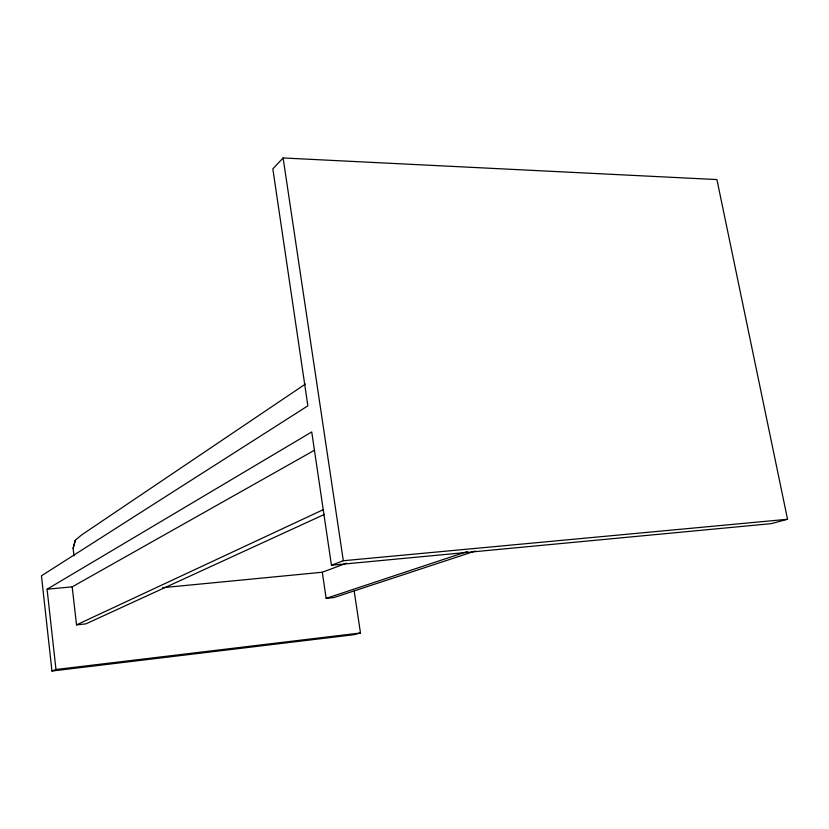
<?xml version="1.0" encoding="UTF-8"?>
<svg xmlns="http://www.w3.org/2000/svg" width="829" height="829" viewBox="0 0 829 829"><rect width="100%" height="100%" fill="white"/><g stroke="black" fill="none" stroke-linecap="round" stroke-linejoin="round"><path stroke-width="1.24" d="M305.435 384.045L81.491 535.016L75.325 540.228L73.118 548.342L73.999 555.938M73.118 548.342L75.325 540.228M51.958 671.034L55.978 669.511L47.077 589.212L311.735 431.94L331.445 565.233L771.032 523.669L787.55 519.275L716.919 179.572L283.114 157.966L272.834 168.867L307.87 405.827L41.45 575.813L51.958 671.034L354.066 634.693L360.48 632.983L354.211 591.243M47.077 589.212L72.185 586.859L314.129 450.448M72.185 586.859L76.527 624.869L323.434 509.597M324.533 514.343L85.864 623.885L76.527 624.869M331.445 565.233L343.32 560.736L787.55 519.275M162.494 587.699L322.305 572.238L346.574 563.181M322.305 572.238L326.139 598.372L467.224 551.554M475.255 551.036L334.014 597.543L326.139 598.372M55.978 669.511L360.48 632.983M283.114 157.966L343.32 560.736"/></g></svg>
